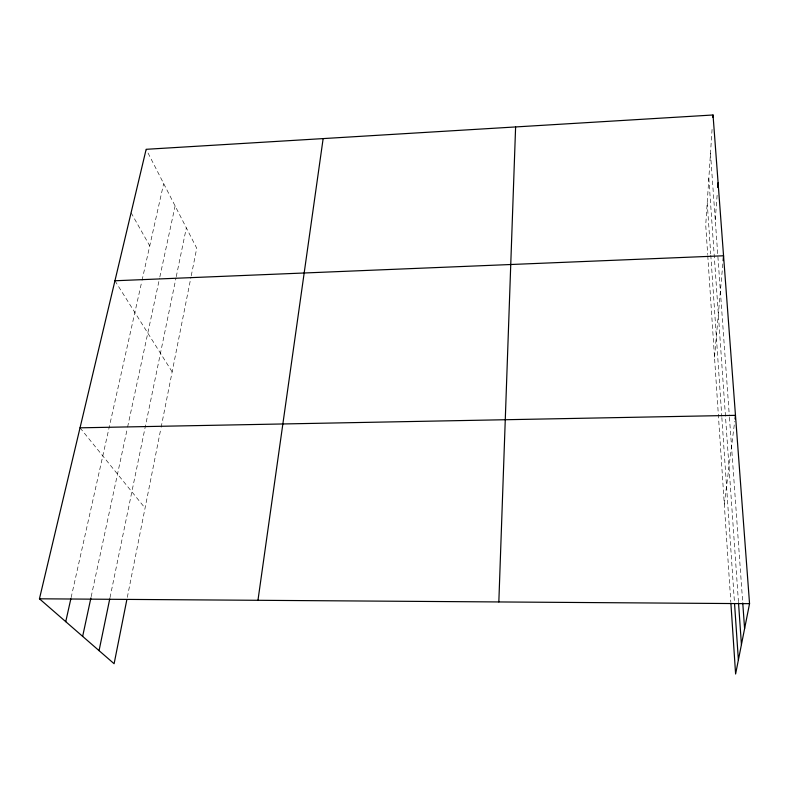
<?xml version="1.0" encoding="UTF-8"?>
<svg xmlns="http://www.w3.org/2000/svg" width="789" height="789" viewBox="0 0 789 789"><rect width="100%" height="100%" fill="white"/><g stroke="black" fill="none" stroke-linecap="round" stroke-linejoin="round"><path stroke-width="0.59" stroke-dasharray="3.94 2.96" d="M712.072 129.376L705.721 225.102L707.684 254.551M715.248 219.825L717.171 194.686M714.509 357.151L722.892 263.122M724.292 504.122L734.717 421.365M127.305 597.372L160.877 428.516M161.124 427.313L191.017 276.959M191.254 275.765L196.737 248.21L146.143 149.308M109.996 597.697L176.016 277.856M176.263 276.663L186.332 227.883M91.169 596.701L127.345 428.289M127.601 427.076L159.585 278.172M159.842 276.978L175.109 205.939M71.109 597.638L141.773 281.555M142.04 280.361L163.668 183.581M80.034 427.825L145.058 508.086M114.938 280.766L172.15 371.856M131.082 212.754L149.742 245.872M710.485 153.362L729.342 416.069M729.43 417.292L742.755 603.003M708.828 178.265L738.435 601.662M707.21 202.625L710.702 253.88M710.79 255.103L721.777 416.336M721.856 417.559L734.381 601.257M707.763 255.784L730.801 601.899"/><path stroke-width="1.18" d="M498.835 601.948L515.611 126.94M712.871 117.383L713.029 114.987L146.143 149.308L39.45 598.802L114.109 663.727L126.822 599.778M717.724 187.506L718.089 182.723M723.119 260.676L723.552 255.774L114.938 280.766M735.023 418.959L735.476 415.349L80.034 427.825M257.964 600.301L323.145 138.598M713.029 114.987L749.55 603.664L735.604 674.013L730.88 603.121M99.059 650.649L109.75 598.9M82.648 636.368L90.913 597.894M65.743 621.663L70.842 598.841M39.45 598.802L749.55 603.664M742.755 603.003L744.599 628.646M738.514 602.895L741.433 644.593M734.549 603.713L738.386 659.989"/></g></svg>
